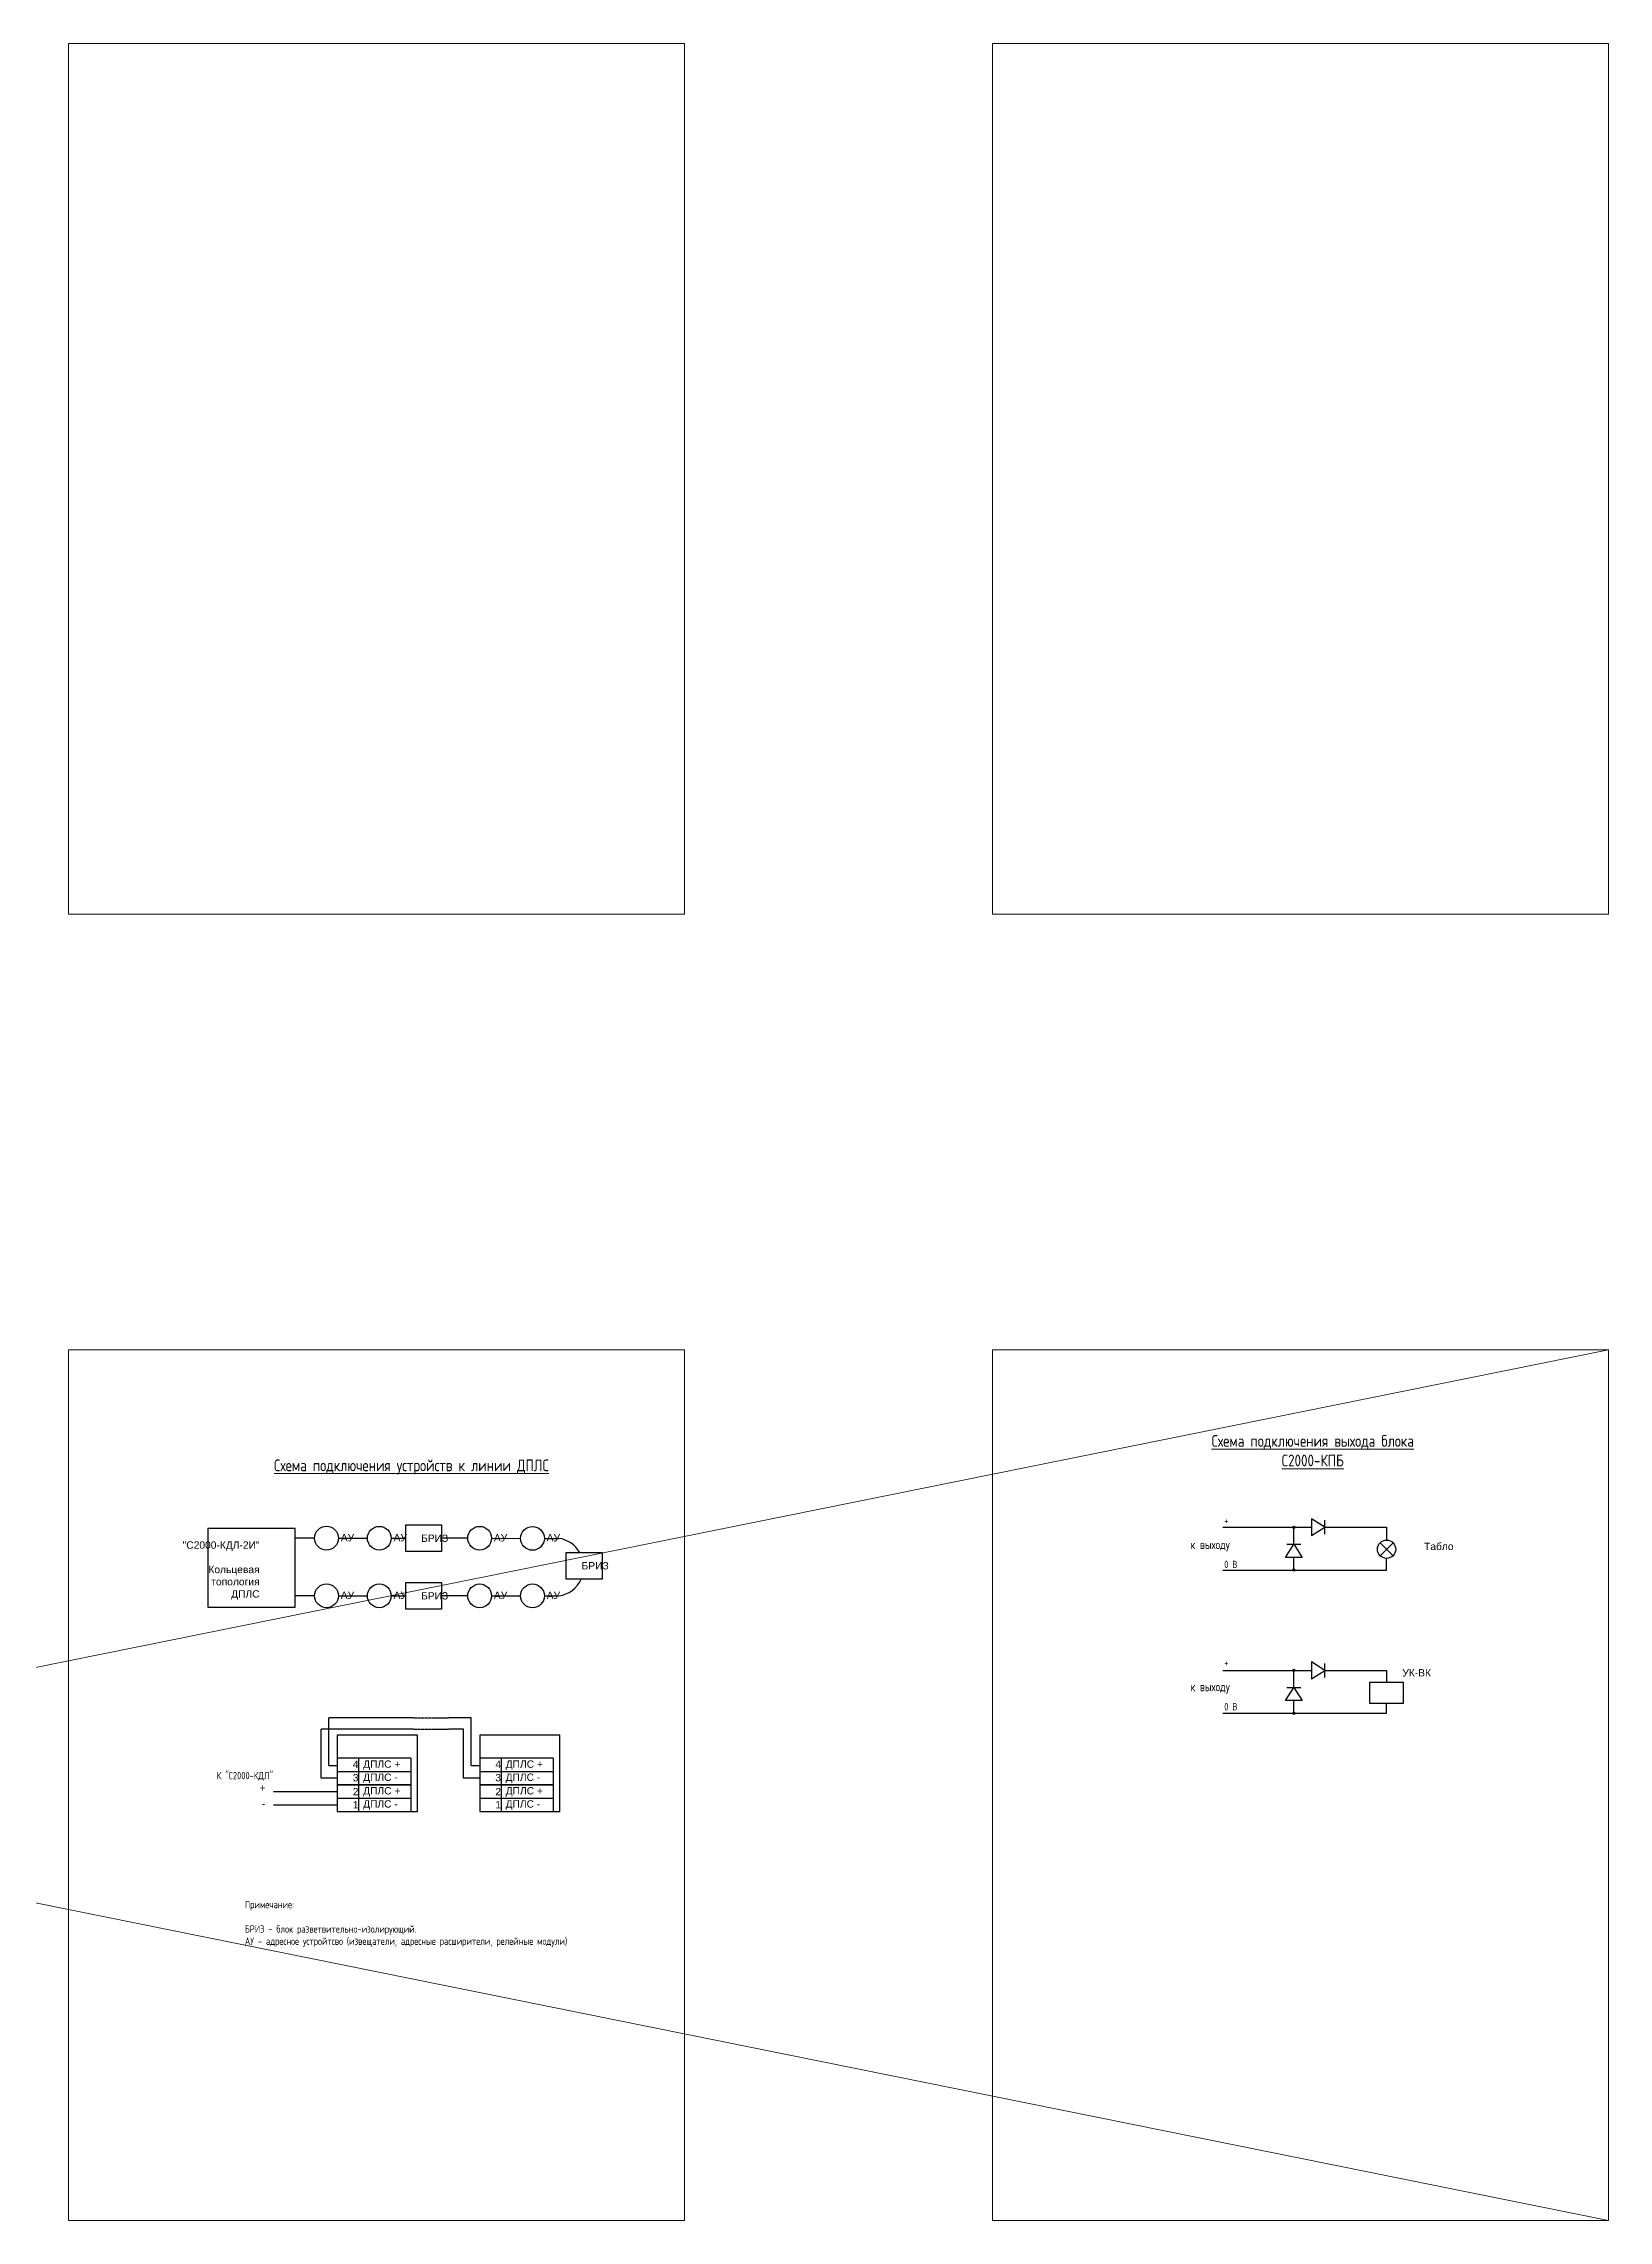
# Model space of a CAD drawing. Header units: millimetres. Extents: x -97100 to 319800, y -166950 to 107250.
# Drawn here: x 266445 to 319800, y -166950 to -92700 of the extents above; entities that cross this region are included whole.
import ezdxf

# ---------------------------------------------------------------- set-up
doc = ezdxf.new("R2010")
doc.units = ezdxf.units.MM
doc.linetypes.add('JIS_02_1.2', pattern=[2.5, 1.25, -1.25])
doc.styles.get("Standard").update_dxf_attribs({"font": 'GOST2304A.ttf'})

# ---------------------------------------------------------------- blocks, each defined once
blk = doc.blocks.new('*U34')
at = {"color": 9, "linetype": 'Continuous', "lineweight": 0}
blk.add_lwpolyline([(-10500, 14850), (10500, 14850), (10500, -14850), (-10500, -14850)], close=True, dxfattribs=at)
blk = doc.blocks.new('*U35')
at = {"color": 0, "linetype": 'ByBlock', "lineweight": -2, "transparency": 16777216}
for p in [(94500, 0), (126000, 0), (94500, -44550), (126000, -44550)]:
    blk.add_blockref('*U34', p, dxfattribs=at)

msp = doc.modelspace()

# ---------------------------------------------------------------- linework, layer by layer
for p, q in [((310127.70912, -143543.2012), (310127.70912, -143066.04211)), ((275687.55742, -143677.75423), (275027.90468, -143677.75423)), ((276499.53146, -143677.75423), (277487.55742, -143681.08912)), ((278299.53146, -143681.08912), (278792.58943, -143681.08912)), ((280908.35931, -143681.08912), (280012.81561, -143681.08912)), ((281720.33335, -143681.08912), (282708.35931, -143684.424)), ((283520.33335, -143684.424), (284013.39133, -143684.424)), ((306649.99995, -143304.62165), (309675.7776, -143304.62165)), ((308834.66414, -143883.98049), (309311.82322, -143883.98049)), ((309073.24368, -143883.98049), (309073.24368, -143304.62165)), ((310127.70912, -143304.62165), (312235.22741, -143304.62165)), ((312455.48119, -143835.31561), (312014.97364, -144275.82316)), ((312455.48119, -144275.82316), (312014.97364, -143835.31561)), ((312235.22741, -143304.62165), (312235.22741, -143744.08351)), ((306649.99995, -144765.69257), (312235.22741, -144765.69257)), ((309073.24368, -144765.69257), (309073.24368, -144335.91201)), ((312235.22741, -144765.69257), (312235.22741, -144367.05526)), ((275687.55742, -145641.93304), (275027.90468, -145641.93304)), ((276499.53146, -145641.93304), (277487.55742, -145645.26792)), ((278299.53146, -145645.26792), (278792.58943, -145645.26792)), ((280908.35931, -145645.26792), (280012.81561, -145645.26792)), ((281720.33335, -145645.26792), (282708.35931, -145648.6028)), ((283520.33335, -145648.6028), (284013.39133, -145648.6028)), ((306649.99995, -148188.2146), (309675.7776, -148188.2146)), ((309073.24368, -148767.57344), (309073.24368, -148188.2146)), ((310127.70912, -148426.79415), (310127.70912, -147949.63506)), ((310127.70912, -148188.2146), (312235.22741, -148188.2146)), ((312235.22741, -148188.2146), (312235.22741, -148605.47058)), ((308834.66414, -148767.57344), (309311.82322, -148767.57344)), ((309073.24368, -149649.28552), (309073.24368, -149219.50496)), ((279057.91782, -149810.91847), (276168.82454, -149810.91847)), ((276168.82454, -151430.41803), (276168.82454, -149810.91847)), ((281026.89997, -149810.91847), (280259.41113, -149810.91847)), ((281026.89997, -151430.41803), (281026.89997, -149810.91847)), ((306649.99995, -149649.28552), (312235.22741, -149649.28552)), ((312235.22741, -149649.28552), (312235.22741, -149305.1566)), ((279057.91782, -150189.90482), (275905.37881, -150189.90482)), ((275905.37881, -151861.49729), (275905.37881, -150189.90482)), ((280763.45424, -150189.90482), (280259.41113, -150189.90482)), ((280763.45424, -151861.49729), (280763.45424, -150189.90482)), ((276168.82454, -151430.41803), (276457.91782, -151430.41803)), ((278963.62356, -151179.99995), (276457.91782, -151179.99995)), ((276457.91782, -151179.99995), (276457.91782, -152089.99995)), ((277183.79077, -151179.99995), (277183.79077, -152089.99995)), ((278963.62356, -151179.99995), (278963.62356, -152089.99995)), ((281026.89997, -151430.41803), (281315.99326, -151430.41803)), ((283821.699, -151179.99995), (281315.99326, -151179.99995)), ((281315.99326, -151179.99995), (281315.99326, -152089.99995)), ((282041.86621, -151179.99995), (282041.86621, -152089.99995)), ((283821.699, -151179.99995), (283821.699, -152089.99995)), ((276457.91782, -151861.49729), (275905.37881, -151861.49729)), ((276457.91782, -151634.99995), (278963.62356, -151634.99995)), ((276457.91782, -152089.99995), (278963.62356, -152089.99995)), ((278963.62356, -152089.99995), (276457.91782, -152089.99995)), ((276457.91782, -152089.99995), (276457.91782, -152999.99995)), ((277183.79077, -152089.99995), (277183.79077, -152999.99995)), ((278963.62356, -152089.99995), (278963.62356, -152999.99995)), ((281315.99326, -151861.49729), (280763.45424, -151861.49729)), ((281315.99326, -151634.99995), (283821.699, -151634.99995)), ((281315.99326, -152089.99995), (283821.699, -152089.99995)), ((283821.699, -152089.99995), (281315.99326, -152089.99995)), ((281315.99326, -152089.99995), (281315.99326, -152999.99995)), ((282041.86621, -152089.99995), (282041.86621, -152999.99995)), ((283821.699, -152089.99995), (283821.699, -152999.99995)), ((276457.91782, -152328.5717), (274283.4906, -152328.5717)), ((274283.4906, -152773.45873), (276457.91782, -152773.45873)), ((276457.91782, -152544.99995), (278963.62356, -152544.99995)), ((281315.99326, -152544.99995), (283821.699, -152544.99995)), ((276457.91782, -152999.99995), (278963.62356, -152999.99995)), ((281315.99326, -152999.99995), (283821.699, -152999.99995))]:
    msp.add_line(p, q)
at = {"linetype": 'JIS_02_1.2'}
for p, q in [((279057.91782, -149810.91847), (280259.41113, -149810.91847)), ((279057.91782, -150189.90482), (280259.41113, -150189.90482))]:
    msp.add_line(p, q, dxfattribs=at)
at = {"color": 7, "linetype": 'Continuous', "lineweight": 20}
msp.add_lwpolyline([(172800, -137250), (319800, -166950), (319800, -137250), (172800, -166950)], dxfattribs=at)
for points in [[(278792.58943, -143226.357), (280012.81561, -143226.357), (280012.81561, -144135.82123), (278792.58943, -144135.82123)], [(309675.7776, -143592.41433), (309675.7776, -143592.41433), (310127.70912, -143304.62165), (309675.7776, -143016.82898)], [(275027.90468, -143345.07413), (272049.99995, -143345.07413), (272049.99995, -146033.77813), (275027.90468, -146033.77813)], [(308785.45101, -144335.91201), (308785.45101, -144335.91201), (309073.24368, -143883.98049), (309361.03635, -144335.91201)], [(284265.68257, -144164.26841), (285485.90874, -144164.26841), (285485.90874, -145073.73265), (284265.68257, -145073.73265)], [(278792.58943, -145190.5358), (280012.81561, -145190.5358), (280012.81561, -146100.00004), (278792.58943, -146100.00004)], [(309675.7776, -148476.00727), (309675.7776, -148476.00727), (310127.70912, -148188.2146), (309675.7776, -147900.42193)], [(308785.45101, -149219.50496), (308785.45101, -149219.50496), (309073.24368, -148767.57344), (309361.03635, -149219.50496)], [(311658.61579, -148605.47058), (311658.61579, -149305.1566), (312811.83904, -149305.1566), (312811.83904, -148605.47058)], [(276457.91782, -152999.99995), (279192.05824, -152999.99995), (279192.05824, -150399.99995), (276457.91782, -150399.99995)], [(281315.99326, -152999.99995), (284050.13368, -152999.99995), (284050.13368, -150399.99995), (281315.99326, -150399.99995)]]:
    msp.add_lwpolyline(points, close=True)
for centre, radius in [((276093.54444, -143677.75423), 405.98702), ((277893.54444, -143681.08912), 405.98702), ((281314.34633, -143681.08912), 405.98702), ((283114.34633, -143684.424), 405.98702), ((309073.24368, -143304.62165), 39.53322), ((312235.22741, -144055.56938), 311.48588), ((309073.24368, -144765.69257), 39.53322), ((276093.54444, -145643.46443), 405.98702), ((277893.54444, -145643.46443), 405.98702), ((281314.34633, -145646.79931), 405.98702), ((283114.34633, -145646.79931), 405.98702), ((309073.24368, -148188.2146), 39.53322), ((309073.24368, -149649.28552), 39.53322)]:
    msp.add_circle(centre, radius)
for start, end in [(30.403846841, 81.7339727414), (278.2660272586, 335.7739222637)]:
    msp.add_arc((283870.71464, -144666.5134), 992.39923, start, end)

# ---------------------------------------------------------------- block references
at = {"color": 7, "linetype": 'Continuous', "lineweight": 9}
msp.add_blockref('*U35', (183300, -107550), dxfattribs=at)

# ---------------------------------------------------------------- texts
at = {"color": 7, "linetype": 'Continuous', "lineweight": 20, "char_height": 400, "attachment_point": 5}
for s, insert, width in [('{\\LСхема подключения выхода блока С2000-КПБ }', (309719.71566, -140695.54378), 7143.4282283), ('{\\LСхема подключения устройств к линии ДПЛС}', (278989.14294, -141250), 9521.7141142)]:
    msp.add_mtext(s, dxfattribs=dict(at, insert=insert, width=width))
at = {"color": 7, "linetype": 'Continuous', "lineweight": 30, "attachment_point": 1}
for s, insert, char_height, width in [('+', (306700, -142950), 250, 550), ('к выходу ', (305550, -143749.35714), 300, 1600.5560015), ('0 В', (306700, -144450), 250, 550), ('+', (306700, -147800), 250, 550), ('к выходу ', (305550, -148599.35714), 300, 1600.5560015), ('0 В', (306700, -149300), 250, 550)]:
    msp.add_mtext(s, dxfattribs=dict(at, insert=insert, char_height=char_height, width=width))
at = {"char_height": 250}
for s, insert, width, attachment_point in [('{\\fArial|b0|i0|c204|p34;"С2000-КДЛ-2И"\\P\\PКольцевая топология ДПЛС}', (273811.44515, -143788.25603), 687.4738187, 3), ('{\\fArial|b0|i0|c204|p34;АУ}', (277033.79414, -143536.88646), 1165.3457009, 3), ('{\\fArial|b0|i0|c204|p34;АУ}', (278833.79414, -143536.88646), 1165.3457009, 3), ('{\\fArial|b0|i0|c204|p34;БРИЗ}', (280240.60879, -143556.15926), 1288.4051257, 3), ('{\\fArial|b0|i0|c204|p34;АУ}', (282254.59604, -143540.22135), 1165.3457009, 3), ('{\\fArial|b0|i0|c204|p34;АУ}', (284054.59604, -143540.22135), 1165.3457009, 3), ('{\\fArial|b0|i0|c204|p34;Табло}', (314519.6047, -143834.36618), 2654.7297129, 3), ('{\\fArial|b0|i0|c204|p34;БРИЗ}', (285713.70193, -144494.07068), 1288.4051257, 3), ('{\\fArial|b0|i0|c204|p34;АУ}', (277033.79414, -145501.06527), 1165.3457009, 3), ('{\\fArial|b0|i0|c204|p34;АУ}', (278833.79414, -145501.06527), 1165.3457009, 3), ('{\\fArial|b0|i0|c204|p34;БРИЗ}', (280240.60879, -145520.33806), 1288.4051257, 3), ('{\\fArial|b0|i0|c204|p34;АУ}', (282254.59604, -145504.40015), 1165.3457009, 3), ('{\\fArial|b0|i0|c204|p34;АУ}', (284054.59604, -145504.40015), 1165.3457009, 3), ('{\\fArial|b0|i0|c204|p34;УК-ВК}', (313750, -148400), 1628.2371741, 9), ('{\\fArial|b0|i0|c204|p34;4 }', (277183.79077, -151270.03054), 394.7665187, 3), ('{\\fArial|b0|i0|c204|p34;ДПЛС +}', (277343.0459, -151259.46867), 3290.9669969, 1), ('{\\fArial|b0|i0|c204|p34;4 }', (282041.86621, -151270.03054), 394.7665187, 3), ('{\\fArial|b0|i0|c204|p34;ДПЛС +}', (282201.12134, -151259.46867), 3290.9669969, 1), ('К "С2000-КДЛ" ', (272350, -151650), 3290.9669969, 1), ('{\\fArial|b0|i0|c204|p34;+}', (273813.16039, -152071.87678), 403.27613, 1), ('{\\fArial|b0|i0|c204|p34;3}', (277183.79077, -151722.17338), 377.9332315, 3), ('{\\fArial|b0|i0|c204|p34;2 }', (277183.79077, -152197.65447), 380.2832341, 3), ('{\\fArial|b0|i0|c204|p34;ДПЛС - }', (277340.10293, -151707.79832), 3290.9669969, 1), ('{\\fArial|b0|i0|c204|p34;ДПЛС +}', (277343.0459, -152169.46867), 3290.9669969, 1), ('{\\fArial|b0|i0|c204|p34;3}', (282041.86621, -151722.17338), 377.9332315, 3), ('{\\fArial|b0|i0|c204|p34;2 }', (282041.86621, -152197.65447), 380.2832341, 3), ('{\\fArial|b0|i0|c204|p34;ДПЛС - }', (282198.17836, -151707.79832), 3290.9669969, 1), ('{\\fArial|b0|i0|c204|p34;ДПЛС +}', (282201.12134, -152169.46867), 3290.9669969, 1), ('{\\fArial|b0|i0|c204|p34;- }', (273888.03539, -152608.22759), 268.5009727, 1), ('{\\fArial|b0|i0|c204|p34;1}', (277183.79077, -152646.50491), 363.7315431, 3), ('{\\fArial|b0|i0|c204|p34;ДПЛС - }', (277340.10293, -152617.79832), 3290.9669969, 1), ('{\\fArial|b0|i0|c204|p34;1}', (282041.86621, -152646.50491), 363.7315431, 3), ('{\\fArial|b0|i0|c204|p34;ДПЛС - }', (282198.17836, -152617.79832), 3290.9669969, 1)]:
    msp.add_mtext(s, dxfattribs=dict(at, insert=insert, width=width, attachment_point=attachment_point))
at = {"color": 7, "lineweight": 30, "insert": (273306.57131, -156050), "char_height": 250, "width": 11143.4286931, "attachment_point": 1}
msp.add_mtext('Примечание:\\P\\PБРИЗ - блок разветвительно-изолирующий.\\PАУ - адресное устройтсво (извещатели, адресные расширители, релейные модули)', dxfattribs=at)

doc.saveas('drawing.dxf')
